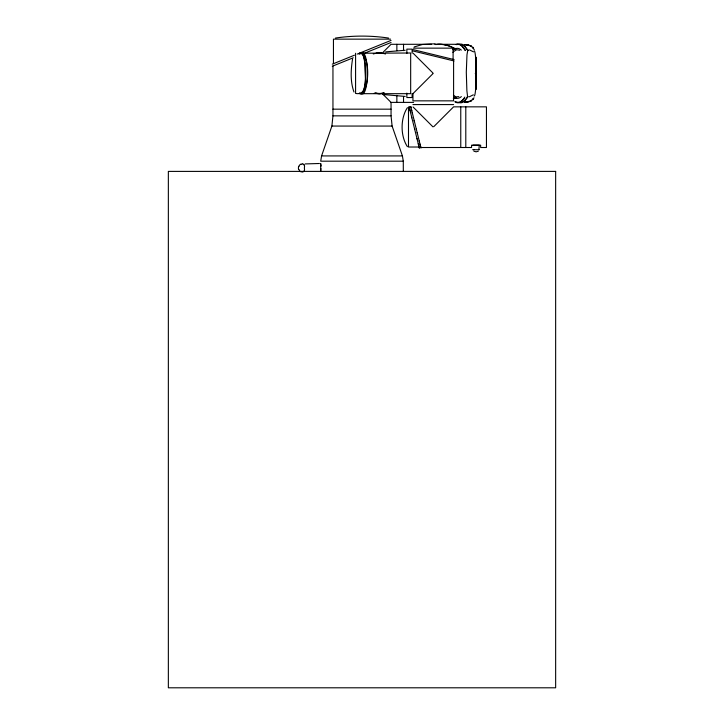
<?xml version="1.0" encoding="UTF-8"?>
<svg xmlns="http://www.w3.org/2000/svg" width="724" height="724" viewBox="0 0 724 724"><rect width="100%" height="100%" fill="white"/><g stroke="black" fill="none" stroke-linecap="round" stroke-linejoin="round"><path stroke-width="1.09" d="M320.714 170.819L320.696 163.515L320.841 165.362M320.877 168.475L320.75 170.656M403.313 171.398L403.286 161.19L320.714 161.19L321.574 155.922L331.891 126.057L332.95 115.849L332.95 65.984M304.605 169.516L304.216 170.701A3.077 2.335 34.2 0 1 302.704 171.932M352.525 59.133C350.832 69.938 350.181 81.604 353.991 92.029M298.94 166.402L299.455 165.307A3.412 3.059 37.7 0 1 300.903 164.185M468.175 96.654L467.858 97.061L467.559 96.428L466.88 90.717L466.301 72.183L466.98 54.834L467.867 49.703L468.328 50.255M474.012 97.785L470.944 100.944L464.781 102.292M467.46 96.6C466.048 99.45 463.55 102.401 460.093 102.274M464.826 97.088C463.279 100.31 459.351 103.921 455.604 101.713M464.464 97.975L461.26 101.65A33.928 12.634 90 0 1 454.781 101.677M467.107 97.975L463.903 101.65A33.928 12.634 90 0 1 459.604 102.681M359.43 53.965C363.982 51.295 364.299 61.658 364.959 63.857C363.828 71.196 370.245 96.283 355.584 93.441L355.584 53.241M383.34 52.001L391.041 44.3L431.504 44.3M412.97 93.631L412.933 100.844L453.595 100.844L453.595 60.852M412.933 93.668L433.015 73.595M433.812 126.628L453.595 106.844L486.456 106.844L486.456 147.515L480.646 147.515L480.646 145.18L471.559 145.18L471.559 147.506L420.861 147.515L420.472 145.949M407.395 107.668C400.327 118.419 400.327 135.931 407.395 146.682M453.251 50.083L454.274 49.295A29.729 11.973 -90 0 1 460.328 49.295L461.351 50.083M461.351 96.6L460.328 97.387A29.729 11.973 -90 0 1 454.274 97.387M473.315 94.808L469.324 96.808M414.191 46.942L422.409 44.49L435.043 43.793M454.491 98.138L453.622 98.654M361.738 53.223L410.671 53.006L410.671 93.677L363.43 93.677M478.329 151.198L476.102 151.814L473.876 151.198M332.289 64.165L354.47 55.187M357.222 54.083L391.06 40.39M332.289 66.255L353.231 57.784M364.299 53.304L391.06 42.481M458.817 96.636L455.812 96.88L453.441 95.251M456.401 44.607C460.355 43.169 463.704 47.16 465.233 50.336M300.931 164.248L302.098 164.067M452.762 49.386L453.269 49.25M455.559 97.378L453.505 97.487M466.962 102.102L469.197 101.641L464.573 102.292L466.781 102.12M335.456 38.064C352.95 35.449 371.05 35.449 388.544 38.064M472.971 149.714L473.876 149.669M479.197 149.732L473.007 149.732M302.605 171.742L301.166 171.697M362.425 93.668C369.312 84.898 369.611 61.594 362.462 53.006M435.586 44.544L438.916 44.3M385.666 51.875L405.178 50.264M305.157 163.923L319.438 163.497M382.543 93.885L391.051 102.392L413.594 102.383M390.553 39.141L333.447 39.141L333.447 63.694M434.843 44.3L457.812 44.309M413.422 48.146L453.097 48.146L453.097 59.35M475.234 73.432L476.193 73.432A22.58 1.964 -90 0 0 474.13 50.861M412.933 104.582L453.595 104.582M332.95 109.17L391.051 109.17M332.95 115.849L391.051 115.849L392.109 126.057L402.426 155.922L403.286 161.19M331.891 126.057L392.109 126.057M418.246 143.669L419.078 147.017L408.49 147.017L408.49 107.342M321.574 155.922L402.426 155.922M379.267 93.668L383.43 93.269A38.064 27.041 89.1 0 0 384.335 92.944M439.495 44.291L443.025 44.526M379.168 93.668L375.457 93.278A38.082 27.295 -84.4 0 1 374.272 93.17M360.57 93.441L359.629 93.061M478.899 149.687L479.252 145.18L473.007 145.189M405.196 96.428L382.869 94.509M464.781 44.571L471.17 46.019L474.256 49.639M460.093 44.589C463.55 44.454 466.057 47.413 467.46 50.255M443.821 44.635L446.989 45.313M412.662 49.504L454.093 59.585M412.662 50.888L454.093 60.97M469.514 49.911L473.496 51.856M447.776 45.54L449.333 46.055M450.111 46.354L450.88 46.671M451.64 47.015L454.88 48.789M459.758 50.264L456.781 49.712L453.858 51.395A30.788 12.399 -90 0 0 452.934 52.363M433.015 73.088L413.087 53.169M432.97 126.881L413.096 107.007M468.057 50.599L463.867 45.178A33.928 12.634 90 0 0 458.482 44.571M465.405 50.599L461.224 45.178A33.928 12.634 90 0 0 455.839 44.571M410.58 112.618L409.114 106.591L409.666 108.862M419.078 147.017L418.49 144.664M298.912 169.362L299.492 170.629A3.367 3.122 -45.4 0 0 301.13 171.805M410.979 107.46L410.77 106.591L411.051 107.731M420.001 144.067L420.988 148.031L420.807 147.243M419.196 140.827L420.137 144.628M417.16 132.573L419.468 141.922M416.3 129.116L417.25 132.963M416.988 138.601L418.481 144.628M414.526 128.628L417.078 138.981M414.146 120.356L416.318 129.162M412.246 112.618L414.436 121.56M411.585 109.939L412.463 113.532M411.838 117.75L414.644 129.116M410.39 111.84L411.866 117.849M411.811 110.862L410.924 107.243M409.865 109.695L410.11 110.691M366.344 60.246L365.62 57.214A21.657 5.086 -89.8 0 0 361.113 53.377M364.661 60.246L363.946 57.214A21.657 5.086 -89.8 0 0 358.968 54.038M304.623 166.493L304.261 165.244A3.765 2.878 -30.7 0 0 304.062 164.945M320.795 165.162L320.886 166.411M465.794 106.844L465.794 147.515M460.763 106.844L460.763 147.515M412.092 53.069L412.092 49.132L406.861 49.132L406.861 53.458M412.092 93.586L412.092 97.55L406.861 97.55L406.861 93.106M403.53 44.309L403.53 50.644M403.53 96.916L403.53 102.374M396.861 44.309L396.861 50.644M396.861 95.296L396.861 102.374M391.051 102.392L391.051 115.849M364.67 60.237A20.444 4.796 -89.8 0 1 364.57 86.446L363.828 89.468A21.657 5.086 -89.8 0 1 359.285 93.287M366.344 60.237A20.444 4.796 -89.8 0 1 366.253 86.446L365.502 89.468A21.657 5.086 -89.8 0 1 361.43 93.749M383.955 93.152A20.326 20.326 0 0 1 375.104 93.206M376.516 53.223A20.326 20.326 0 0 1 382.299 53.214M379.43 53.169A36.861 26.064 90 0 1 385.539 53.974M373.285 53.956A39.114 27.657 90 0 1 379.394 53.024M383.557 93.061A20.109 20.109 0 0 1 375.711 93.07M476.193 73.423A22.58 1.964 -90 0 1 474.13 95.975M453.296 48.436A29.729 11.973 -90 0 1 456.292 48.752M456.292 97.939A29.729 11.973 90 0 1 453.296 98.256M436.753 44.408A29.051 29.051 0 0 1 455.26 49.033M304.406 166.909A3.113 0.579 -90 0 1 304.397 169.081M298.632 169.561A3.683 2.534 -86.1 0 1 298.759 166.267M302.397 163.805A2.968 2.516 -34.2 0 1 304.089 164.864M475.894 68.092L475.949 89.532L475.949 57.16L475.894 68.092M473.568 98.609L472.681 99.713L473.568 98.609M471.17 100.835L470.03 101.36L471.17 100.835M555.652 171.398L168.348 171.398L168.348 687.8L555.652 687.8L555.652 171.398M466.781 44.743L464.573 44.562L469.197 45.223L466.781 44.743M470.944 45.911L470.03 45.503L470.944 45.911M473.288 47.884L472.681 47.151L473.568 48.255L473.288 47.884M419.332 148.031L418.961 146.556L419.332 148.031"/></g></svg>
